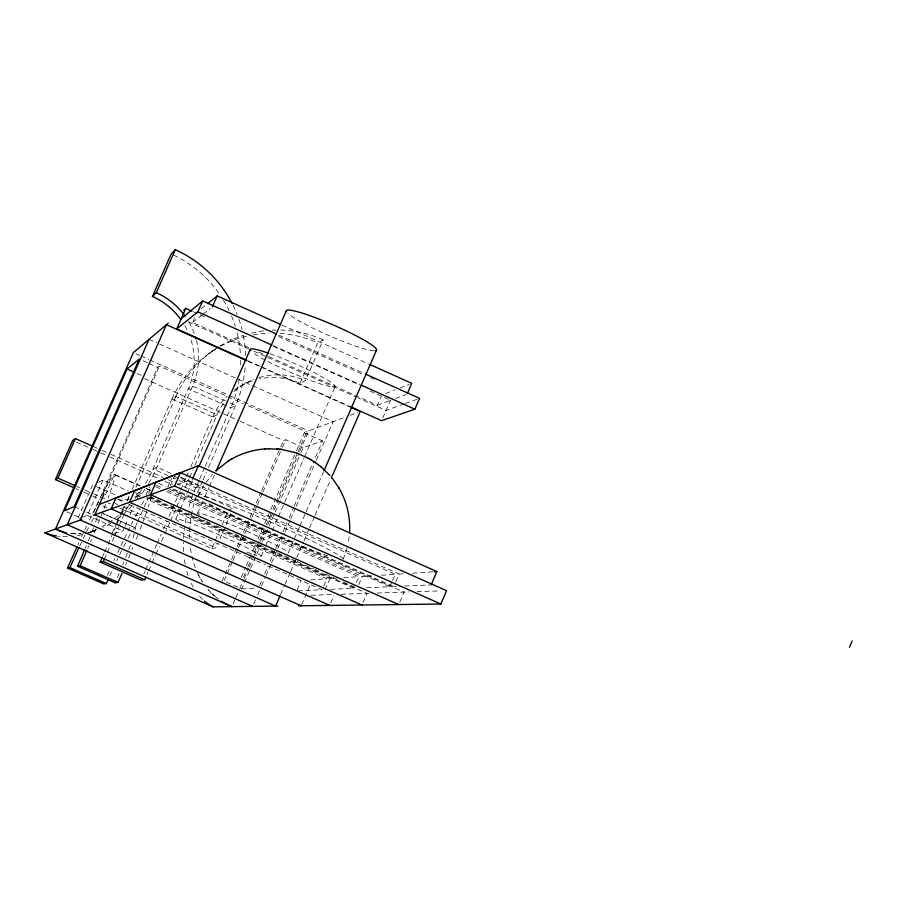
<?xml version="1.0" encoding="UTF-8"?>
<svg xmlns="http://www.w3.org/2000/svg" width="897" height="897" viewBox="0 0 897 897"><rect width="100%" height="100%" fill="white"/><g stroke="black" fill="none" stroke-linecap="round" stroke-linejoin="round"><path stroke-width="0.67" stroke-dasharray="4.49 3.36" d="M349.202 536.72L347.935 544.356M343.181 559.235L345.928 551.834M345.861 552.081L347.027 548.123M325.118 589.598L329.883 578.621L334.02 578.341M330.769 602.975L333.942 595.675M356.333 582.523L358.845 576.715L165.833 491.242M358.733 584.665L362.276 576.491L371.874 575.863M363.005 602.672L367.041 593.354L146.402 495.727M366.727 587.748L389.836 586.728L391.989 581.761M392.527 580.527L395.207 574.327L174.063 476.262M173.513 489L393.716 586.548L395.33 582.803M395.88 581.559L399.12 574.069L403.168 573.8M399.782 602.055L404.087 592.098L171.047 488.854M233.052 604.073L235.283 598.938M235.844 597.649L239.207 589.957M239.768 588.679L243.681 579.697M244.242 578.408L248.727 568.149M249.276 566.859L253.761 556.6M254.322 555.321L259.917 542.494M260.478 541.205L265.512 529.656M267.755 524.532L278.384 500.156M278.945 498.867L299.093 452.682M299.654 451.404L308.613 430.874L344.751 417.329M232.357 562.004L224.015 581.11L241.641 588.881L250.05 569.617M250.611 568.328L261.812 542.64M262.373 541.362L268.539 527.234M269.1 525.945L274.706 513.095M275.267 511.817L300.473 454.017M301.033 452.727L303.276 447.592L322.584 440.954L314.219 460.127M261.173 556.207L265.075 547.282M265.624 546.004L271.746 531.977M272.296 530.699L277.868 517.939M278.418 516.672L304.005 457.997M304.565 456.719L335.153 386.573M259.625 585.393L262.406 579.002M264.637 573.889L267.979 566.22M270.21 561.107L275.222 549.603M275.783 548.325L282.465 532.986M283.026 531.708L286.928 522.76M289.148 517.647L293.611 507.422M294.171 506.143L313.67 461.406M253.75 603.804L255.432 599.958M257.663 594.834L261.016 587.131M261.576 585.853L265.49 576.872M266.05 575.594L271.085 564.056M271.634 562.767L277.229 549.939M277.79 548.661L284.495 533.267M285.055 531.988L290.079 520.439M290.639 519.161L295.674 507.624M296.234 506.334L315.8 461.45M316.349 460.161L333.123 421.691L157.973 343.372M299.441 527.111L288.273 552.743A49.425 2.983 23.6 0 0 241.999 529.275A49.425 2.983 23.6 0 0 197.811 513.6M299.99 525.821L323.447 471.99M280.582 594.565L284.484 585.606M285.033 584.328L290.056 572.802M290.606 571.524L296.178 558.719M296.739 557.441L303.421 542.08M303.982 540.801L308.994 529.286M309.555 528.008L314.567 516.481M315.127 515.203L330.724 479.357M297.176 589.71L301.179 580.505M269.055 356.714L377.39 405.287L381.303 396.306M301.605 604.623L310.082 585.124M382.671 418.103L390.464 400.197L387.291 401.385M323.694 586.089L326.856 578.812L146.267 498.934M202.374 481.319L200.154 486.376A101.922 78.297 -61.7 0 0 189.772 541.037M202.935 480.052L206.254 472.45M208.474 467.393L235.653 405.366A118.482 117.698 43.8 0 0 245.296 365.191M197.665 513.23L202.711 501.703M204.965 496.579L208.889 487.609M209.45 486.32L214.506 474.793M119.48 507.859L211.703 548.594L221.604 525.945M222.153 524.689L228.757 509.597L233.13 508.487L177.157 483.685M211.703 548.594L215.885 547.899L217.556 544.087M219.787 539.007L230.899 513.577M300.035 383.266L317.695 342.833L323.256 339.784L305.395 380.676L300.035 383.266A66.636 66.154 68.5 0 0 259.065 378.983M222.086 581.256L231.011 560.804M231.572 559.515L236.606 548.011M237.156 546.733L249.444 518.601M250.005 517.322L261.173 491.747M261.733 490.468L280.167 448.276M280.727 446.998L283.519 440.606L285.739 439.777L303.276 447.592M232.906 560.737L237.918 549.278M238.467 548L251.261 518.713M251.822 517.446L256.822 505.986M257.383 504.708L262.384 493.249M262.944 491.982L281.849 448.679M282.398 447.412L285.739 439.777M241.293 577.309L245.756 567.083M246.316 565.794L255.802 544.064M258.033 538.951L264.166 524.88M264.727 523.601L270.3 510.819M270.86 509.53L295.976 451.987M296.526 450.709L304.341 432.814L306.774 431.906L272.307 510.898M243.401 577.152L247.292 568.238M247.841 566.96L258.964 541.474M259.525 540.207L265.635 526.191M266.196 524.913L271.746 512.176M248.671 347.576L192.586 322.438L194.604 317.863M112.304 532.807L116.195 523.971M116.756 522.704L121.196 512.602M121.757 511.346L123.977 506.289M127.161 500.649L129.83 494.572M103.009 555.736L104.13 553.191M104.691 551.913L107.494 545.533M108.055 544.255L115.915 526.393M116.475 525.126L120.4 516.19M120.96 514.912L124.885 505.986M127.127 500.885L129.942 494.505M132.184 489.403L172.011 398.829L175.947 396.418L217.063 414.739A67.398 66.894 68.6 0 1 224.138 402.405M104.456 558.988L106.709 553.864M107.27 552.586L110.084 546.183M112.338 541.07L114.031 537.225M114.592 535.946L118.527 526.988M119.088 525.709L128.663 503.946M135.985 487.306L175.947 396.418M114.233 533.401L122.911 531.035L124.582 527.245M125.143 525.978L127.923 519.655M130.143 514.586L133.485 506.996M137.376 498.149L138.486 495.615L135.952 494.494M145.886 494.931L149.474 486.779M148.476 493.002L151.055 487.138M137.219 522.671L134.987 527.75L103.177 513.712M137.779 521.404L148.386 497.252M167.862 486.903L171.686 478.191M170.228 486.039L174.635 476.015M143.901 573.732L145.011 571.187M145.572 569.909L156.762 544.412M157.311 543.145L161.225 534.22M163.467 529.118L166.82 521.471M169.062 516.369L180.241 490.883M180.802 489.605L185.836 478.135M186.385 476.856L188.628 471.766M190.859 466.664L212.667 416.948L217.063 414.739L193.494 468.458M146.94 574.629L148.061 572.073M148.622 570.795L151.425 564.392M151.985 563.114L155.349 555.445M155.91 554.167L159.274 546.486M161.516 541.373L164.33 534.971M164.891 533.693L169.937 522.189M170.497 520.91L176.104 508.117M176.664 506.839L182.842 492.767M185.085 487.654L189.009 478.695M189.57 477.417L192.933 469.748M175.868 519.004L179.781 510.09M180.342 508.812L187.058 493.507M187.608 492.24L192.642 480.758M199.089 480.231L195.748 487.856A97.212 62.241 -69.5 0 0 188.37 508.734M199.65 478.953L204.662 467.516M205.222 466.249L230.843 407.799L235.653 405.366L226.795 401.419M92.649 484.907L77.613 519.015L81.302 517.659M82.535 517.21L87.446 515.394L103.065 479.94L128.372 491.141M93.871 512.254L157.704 367.344L159.397 366.099L243.255 403.538M103.121 493.877L159.397 366.099M105.364 494.931L114.334 474.58L139.741 485.838M198.226 496.019L203.72 485.692M205.85 482.463L212.32 474.423M201.343 308.725L205.57 305.305M192.586 322.438L201.982 315.015M203.025 314.197L210.335 308.422M213.206 350.559L217.59 347.599M208.541 353.732L212.881 350.805M240.217 386.226L247.92 382.032M98.435 482.149L103.065 479.94M385.755 393.503L394.859 389.948M400.062 387.919L409.155 384.376M349.92 415.389L357.668 412.485M377.39 405.287L390.296 400.454M395.454 398.515L405.769 394.658M129.359 499.012L126.746 499.977L121.7 497.745M134.572 497.073L138.486 495.615M92.503 531.237L88.444 532.74L95.912 530.497A102.46 69.147 -69.7 0 1 88.455 532.583L95.912 530.497M177.281 484.548L191.229 479.491M404.087 403.93L386.013 410.434L358.038 397.887M405.377 403.471L419.583 398.358M89.577 532.448L92.167 531.663M310.642 579.877L326.856 578.812M343.674 577.713L358.845 576.715M381.483 575.224L395.207 574.327M412.609 573.183L432.847 571.849M241.641 588.881L257.215 588.028M298.017 590.798L322.124 589.733L266.79 565.301M330.578 589.351L353.81 588.32L149.216 497.801M393.716 586.548L396.485 586.425M404.805 586.055L429.753 584.956M311.091 595.249L334.469 594.464M341.252 594.229L368.79 593.298M377.121 593.007L408.808 591.93M416.993 591.661L440.203 590.865M70.785 533.502L81.167 533.67A102.46 69.147 -69.7 0 1 70.145 533.412M74.227 506.648L81.638 509.922M86.572 512.097L91.516 514.284M87.446 515.394L122.911 531.035M67.04 511.895L79.755 517.502M94.488 447.042L97.033 448.175M102.123 450.429L109.748 453.804M111.026 454.375L163.176 477.484M168.255 479.738L175.89 483.124M76.559 442.154L88.074 447.255M93.187 449.52L99.578 452.357M100.856 452.918L108.537 456.326M109.815 456.887L159.688 478.998M164.801 481.263L172.482 484.66M158.5 483.304L165.99 486.623M169.869 489.291L389.836 586.728M156.426 485.322L162.828 488.147M167.941 490.412L362.276 576.491M155.607 486.712L160.72 488.977M114.637 474.524L140.078 485.782M146.435 488.596L151.526 490.85M146.099 488.641L151.178 490.894M150.001 496.478L164.073 502.712M170.464 505.538L176.855 508.364M178.144 508.935L181.979 510.628M188.37 513.465L194.772 516.291M196.051 516.863L204.998 520.821M206.276 521.381L210.111 523.086M216.513 525.911L222.905 528.748M224.183 529.308L228.017 531.013M234.42 533.838L240.811 536.664M242.089 537.236L245.935 538.929M252.326 541.766L258.717 544.591M259.995 545.152L263.841 546.856M270.232 549.682L295.808 561.006M297.098 561.567L303.489 564.404M304.767 564.964L313.726 568.933M315.004 569.494L318.839 571.187M325.23 574.024L331.632 576.849M332.91 577.421L336.745 579.114M343.136 581.94L349.538 584.777M350.817 585.337L354.651 587.042M138.216 492.105L144.069 494.696M135.312 492.543L141.715 495.368M146.839 497.633L329.883 578.621M136.03 494.404L139.865 496.097M96.439 486.578L116.644 495.514M118.449 498.979L124.548 501.681M117.731 499.427L124.111 502.242M129.202 504.495L245.24 555.748M246.406 556.297L255.32 560.233M256.598 560.793L265.512 564.74M77.052 486.566L79.609 487.688M84.699 489.941L92.335 493.316M93.613 493.877L106.351 499.506M115.264 503.441L117.81 504.574M122.911 506.827L215.885 547.899M75.942 488.618L78.499 489.751M83.623 492.016L91.303 495.402M92.593 495.974L100.273 499.371M107.954 502.757L110.522 503.89M102.886 505.93L107.494 507.971M103.346 513.712L135.178 527.75M180.297 477.025L399.12 574.069M170.946 473.425L156.986 467.236L153.084 468.94A97.717 71.939 -62 0 1 145.348 483.875M181.104 477.933L200.154 486.376L195.748 487.856L176.922 479.503M168.143 475.612L153.084 468.94L188.303 388.805A70.246 69.787 43.3 0 0 190.624 338.707M173.166 477.843L175.677 478.953M149.025 339.369L156.695 342.8M135.896 353.743L139.73 355.459M141.008 356.031L148.689 359.462M149.967 360.033L228.006 394.882M229.284 395.454L308.613 430.874M248.334 405.803L306.774 431.906M142.971 360.762L147.882 362.96M149.104 363.509L157.704 367.344M304.341 432.814L322.584 440.954M225.528 400.847L192.608 386.159L188.303 388.805L230.843 407.799M137.163 373.511L142.219 375.765M144.484 378.601L238.871 420.693M240.149 421.265L283.519 440.606M172.011 398.829L212.667 416.948M278.664 335.074L364.148 373.466M278.575 336.476L363.812 374.755M370.169 377.603L373.982 379.319M273.193 345.637L359.989 384.578M273.563 346.433L358.923 384.735M193.034 311.629L206.355 317.605M370.102 391.07L389.186 399.625M258.863 352.151L267.788 356.143M188.112 321.72L248.738 348.899M253.817 351.175L266.532 356.871M267.799 357.443L356.771 397.315M247.976 360.829L349.752 406.419M248.032 361.256L259.502 366.391M260.78 366.963L350.054 406.946M282.05 325.073L368.521 363.924M216.345 597.593L208.003 589.542A101.922 78.297 -61.7 0 0 218.319 599.106M196.981 571.972L202.363 581.918A101.922 78.297 -61.7 0 1 197.755 573.654M327.876 555.882A79.071 5.102 23.6 0 1 206.714 502.533M203.608 496.456A79.071 5.102 23.6 0 1 282.163 527.144A79.071 5.102 23.6 0 1 343.013 558.629M374.071 350.828A49.189 5.73 23.6 0 1 329.535 335.848A49.189 5.73 23.6 0 1 287.713 313.143M199.358 514.889A49.425 2.983 23.6 0 1 198.36 514.149M270.143 353.754A46.352 4.81 23.6 0 1 330.152 381.662A46.352 4.81 23.6 0 1 310.284 380.339A46.352 4.81 23.6 0 1 252.92 352.611M178.918 521.426A46.532 2.646 23.6 0 1 223.106 536.698A46.532 2.646 23.6 0 1 253.862 554.559M251.272 553.662A46.532 2.646 23.6 0 1 245.027 551.363M202.644 599.465A97.212 62.241 -69.5 0 1 199.145 595.743M193.259 587.221A97.212 62.241 -69.5 0 1 189.985 580.494M188.123 575.582A97.212 62.241 -69.5 0 1 186.206 569.001M185.163 564.224A97.212 62.241 -69.5 0 1 184.042 556.745M183.605 551.577A97.212 62.241 -69.5 0 1 183.414 542.281M183.549 538.245A97.212 62.241 -69.5 0 1 187.047 513.947M195.322 567.913A101.922 78.297 -61.7 0 1 190.231 546.408M141.737 489.549A97.717 71.939 -62 0 1 135.256 498.362M129.852 504.652A97.717 71.939 -62 0 1 101.17 527.189M96.562 529.488A97.717 71.939 -62 0 1 75.146 535.991M67.466 536.664A97.717 71.939 -62 0 1 57.778 536.159M148.655 483.405A102.46 69.147 -69.7 0 0 156.986 467.236L192.608 386.159A71.087 70.616 43.8 0 0 196.465 340.658M145.09 489.089A102.46 69.147 -69.7 0 1 139.618 496.759M131.803 505.986A102.46 69.147 -69.7 0 1 114.031 521.292M110.892 523.321A102.46 69.147 -69.7 0 1 103.424 527.391M233.029 305.227A118.482 117.698 43.8 0 1 237.133 314.387M238.882 319.085A118.482 117.698 43.8 0 1 242.033 329.648M243.322 335.523A118.482 117.698 43.8 0 1 245.498 356.423M189.054 322.27A71.087 70.616 43.8 0 1 194.963 335.456M184.793 325.667A70.246 69.787 43.3 0 1 188.034 332.036M173.67 255.14A117.081 116.318 43.3 0 1 220.236 295.147M223.454 300.147A117.081 116.318 43.3 0 1 229.127 310.609M231.549 316.047A117.081 116.318 43.3 0 1 235.272 326.284M237.144 332.966A117.081 116.318 43.3 0 1 240.452 355.459M240.575 360.403A117.081 116.318 43.3 0 1 240.508 365.348M239.207 378.971A117.081 116.318 43.3 0 1 230.809 407.776M212.69 416.959A66.636 66.154 68.5 0 1 226.795 396.452M234.543 389.903A66.636 66.154 68.5 0 1 252.55 380.743M233.837 391.664A67.398 66.894 68.6 0 1 254.165 379.274M259.009 377.615A67.398 66.894 68.6 0 1 305.384 380.698M175.98 396.429A112.327 111.486 68.6 0 1 215.224 349.191M220.023 346.096A112.327 111.486 68.6 0 1 243.278 335.433M251.496 333.101A112.327 111.486 68.6 0 1 264.559 330.769M272.127 330.13A112.327 111.486 68.6 0 1 275.917 330.018M280.671 330.051A112.327 111.486 68.6 0 1 323.245 339.828M172.056 398.851A111.071 110.264 68.5 0 1 215.605 349.079M220.494 346.276A111.071 110.264 68.5 0 1 246.72 336.229M253.156 334.873A111.071 110.264 68.5 0 1 269.01 333.213M280.043 333.415A111.071 110.264 68.5 0 1 317.684 342.867M101.574 495.637A101.148 5.304 -66.1 0 1 108.1 497.97M105.543 504.719A101.148 5.304 -66.1 0 1 97.717 524.431M95.934 528.77A101.148 5.304 -66.1 0 1 94.163 533.042M91.516 539.355A101.148 5.304 -66.1 0 1 90.608 541.496M88.781 545.813A101.148 5.304 -66.1 0 1 87.839 548M77.916 544.871A101.148 5.304 -66.1 0 1 78.858 542.808M81.661 536.72A101.148 5.304 -66.1 0 1 86.549 526.247M89.442 520.148A101.148 5.304 -66.1 0 1 100.016 498.676M133.451 529.275A60.604 3.801 -66.2 0 1 135.189 530.351M134.404 533.446A60.604 3.801 -66.2 0 1 132.162 540.386M130.401 545.275A60.604 3.801 -66.2 0 1 128.753 549.648M127.396 553.169A60.604 3.801 -66.2 0 1 125.412 558.136M123.831 562.049A60.604 3.801 -66.2 0 1 122.811 564.527M119.054 573.486A60.604 3.801 -66.2 0 1 116.789 578.744M109.793 575.896A60.604 3.801 -66.2 0 1 112.663 569.573M116.722 560.86A60.604 3.801 -66.2 0 1 117.922 558.338M119.682 554.66A60.604 3.801 -66.2 0 1 121.958 550.029M123.595 546.766A60.604 3.801 -66.2 0 1 125.658 542.741M128.013 538.278A60.604 3.801 -66.2 0 1 131.22 532.661M151.369 496.31A101.036 6.335 -66.2 0 1 148.184 507.153M146.727 511.447A101.036 6.335 -66.2 0 1 143.161 521.325M141.782 524.98A101.036 6.335 -66.2 0 1 139.573 530.755M137.992 534.78A101.036 6.335 -66.2 0 1 135.492 541.082M132.823 547.652A101.036 6.335 -66.2 0 1 131.982 549.715M130.256 553.909A101.036 6.335 -66.2 0 1 128.473 558.169M126.656 562.497A101.036 6.335 -66.2 0 1 125.737 564.673M107.348 575.392A101.036 6.335 -66.2 0 1 110.185 569.068M113.975 560.737A101.036 6.335 -66.2 0 1 114.917 558.685M117.731 552.608A101.036 6.335 -66.2 0 1 132.935 521.247M135.481 516.28A101.036 6.335 -66.2 0 1 139.416 508.846M141.569 504.933A101.036 6.335 -66.2 0 1 144.776 499.394M148.913 493.115A101.036 6.335 -66.2 0 1 149.272 492.666M97.044 517.692A60.671 3.184 -66.1 0 1 94.88 523.949M93.456 527.784A60.671 3.184 -66.1 0 1 91.371 533.177M89.98 536.686A60.671 3.184 -66.1 0 1 87.973 541.653M86.359 545.555A60.671 3.184 -66.1 0 1 85.327 548.033M79.676 546.105A60.671 3.184 -66.1 0 1 81.47 542.293M83.219 538.604A60.671 3.184 -66.1 0 1 84.912 535.083M86.549 531.742A60.671 3.184 -66.1 0 1 89.588 525.676M91.427 522.144A60.671 3.184 -66.1 0 1 94.185 517.076M199.919 492.453L198.181 496.209L199.919 492.453"/><path stroke-width="1.35" d="M349.55 532.874C350.559 517.244 346.814 501.356 338.887 487.856M849.47 647.309L852.15 640.951M431.143 584.889L436.884 571.58L198.36 465.666L175.184 474.76M298.421 605.8L440.808 604.017L446.571 590.652L180.443 472.596L99.432 504.406M351.03 406.991L381.561 420.659L414.874 409.211L419.583 398.358L365.427 374.038M323.996 470.701L376.482 350.2M280.021 595.843L275.57 606.092L80.338 520.013L166.405 324.703L246.753 360.684M331.285 478.079L360.258 411.521L350.615 407.204M407.586 392.976L411.757 383.355L369.788 364.496M216.188 470.947L286.345 310.777M116.005 497.902L111.161 508.891L329.715 605.408M246.697 360.258L176.72 328.919L197.878 311.853L202.677 300.955L276.108 333.931M212.421 306.774L217.197 295.92L280.783 324.501M145.807 577.186L144.686 579.742L141.098 580.101L100.206 562.116L102.449 557.015M100.206 562.116L103.334 561.544L104.456 558.988M134.707 490.558L129.56 502.253L361.996 605.004M156 482.194L150.505 494.696L398.705 604.544M93.344 515.327L174.545 486.028L180.443 472.596M192.496 479.032L198.36 465.666M198.798 466.743L250.218 349.449M73.375 487.486L55.446 479.57L72.724 440.449L75.415 438.588L93.221 446.482M55.446 479.57L57.946 478.123L75.415 438.588M180.914 319.657A70.246 69.787 43.3 0 0 152.445 296.425L171.181 253.952L175.296 249.691A118.482 117.698 43.8 0 1 232.121 303.444M152.445 296.402L156.336 292.646L175.296 249.691M221.346 601.192A101.922 78.297 -61.7 0 0 231.931 606.63L55.524 528.972L133.339 352.599L168.255 323.144M127.049 368.992L64.494 510.774L74.227 506.648L139.282 359.114L127.049 368.992L134.628 372.378M149.025 339.369L67.297 524.723L252.64 606.372M103.996 494.045L94.869 514.777L301.1 605.767M176.72 328.919L185.769 308.366L191.823 311.091M215.919 470.712L228.331 461.013M183.739 310.082L185.769 308.366M181.25 318.648L202.677 300.955M207.689 303.601L217.197 295.92M231.392 459.174C241.674 453.265 253.313 449.756 265.142 448.915M228.073 461.17L231.639 459.029M115.186 498.295L130.906 492.128M132.756 491.41L150.494 484.447M152.591 483.618L172.785 475.702M277.992 606.058L213.138 606.865L44.85 532.818L81.717 519.52M76.974 546.935A101.148 5.304 -66.1 0 0 67.522 568.036L69.944 567.588L106.362 583.588A60.604 3.801 -66.2 0 1 108.066 579.731M84.8 549.278A60.671 3.184 -66.1 0 1 77.512 566.22L80.136 565.749L118.068 582.422A101.036 6.335 -66.2 0 0 121.958 573.497M106.362 583.588L103.581 583.869L67.522 568.036M77.512 566.22L115.051 582.725L118.068 582.422M434.193 571.759L436.884 571.58M268.64 448.758L280.873 449.375L294.541 452.424M264.817 448.937L268.943 448.735M276.825 448.96L281.221 449.431M296.907 453.209L307.424 457.795M294.171 452.301L297.154 453.299M103.334 561.544L144.686 579.742M174.545 486.028L440.808 604.017M57.946 478.123L75.785 486.006M197.878 311.853L271.914 345.065M361.267 385.149L414.874 409.211M309.588 458.984L311.36 460.004M307.189 457.672L309.936 459.174M313.928 461.619L318.233 464.635M311.113 459.858L314.242 461.82M320.846 466.709L329.928 475.466M317.987 464.444L321.137 466.922M332.395 478.381L339.055 488.125M286.39 311.382A49.189 5.73 23.6 0 1 335.624 326.003A49.189 5.73 23.6 0 1 375.26 350.783M250.756 350.671A46.352 4.81 23.6 0 1 268.898 353.328M66.243 532.728A102.46 69.147 -69.7 0 1 55.524 528.972M213.138 606.865A97.212 62.241 -69.5 0 1 204.46 601.113M56.421 535.957A97.717 71.939 -62 0 1 44.85 532.818M156.325 292.669A71.087 70.616 43.8 0 1 185.141 316.181M195.501 337.171A71.087 70.616 43.8 0 1 196.006 338.909M86.908 550.197A101.148 5.304 -66.1 0 1 80.136 565.749M69.944 567.588A60.671 3.184 -66.1 0 1 79.071 547.405M115.635 581.391A60.604 3.801 -66.2 0 1 115.051 582.725"/></g></svg>
